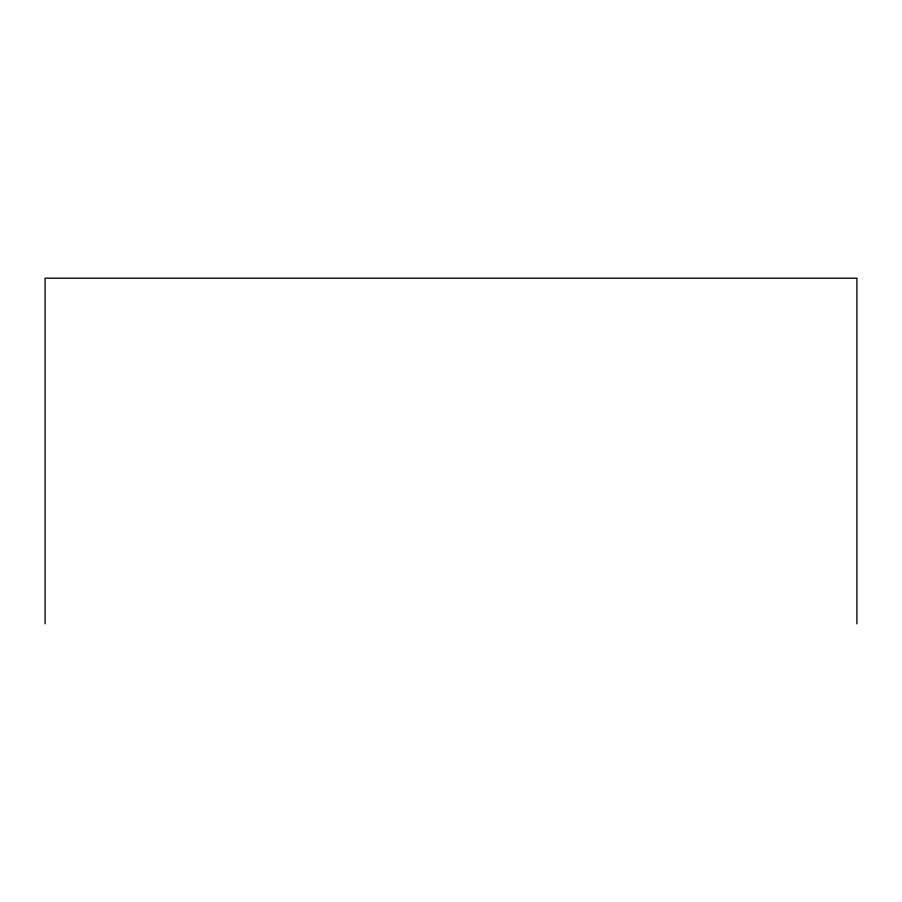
<?xml version="1.0" encoding="UTF-8"?>
<svg xmlns="http://www.w3.org/2000/svg" width="902" height="902" viewBox="0 0 902 902"><rect width="100%" height="100%" fill="white"/><g stroke="black" fill="none" stroke-linecap="round" stroke-linejoin="round"><path stroke-width="1.35" d="M856.9 623.801L856.9 278.199L45.1 278.199L45.1 623.801"/></g></svg>
